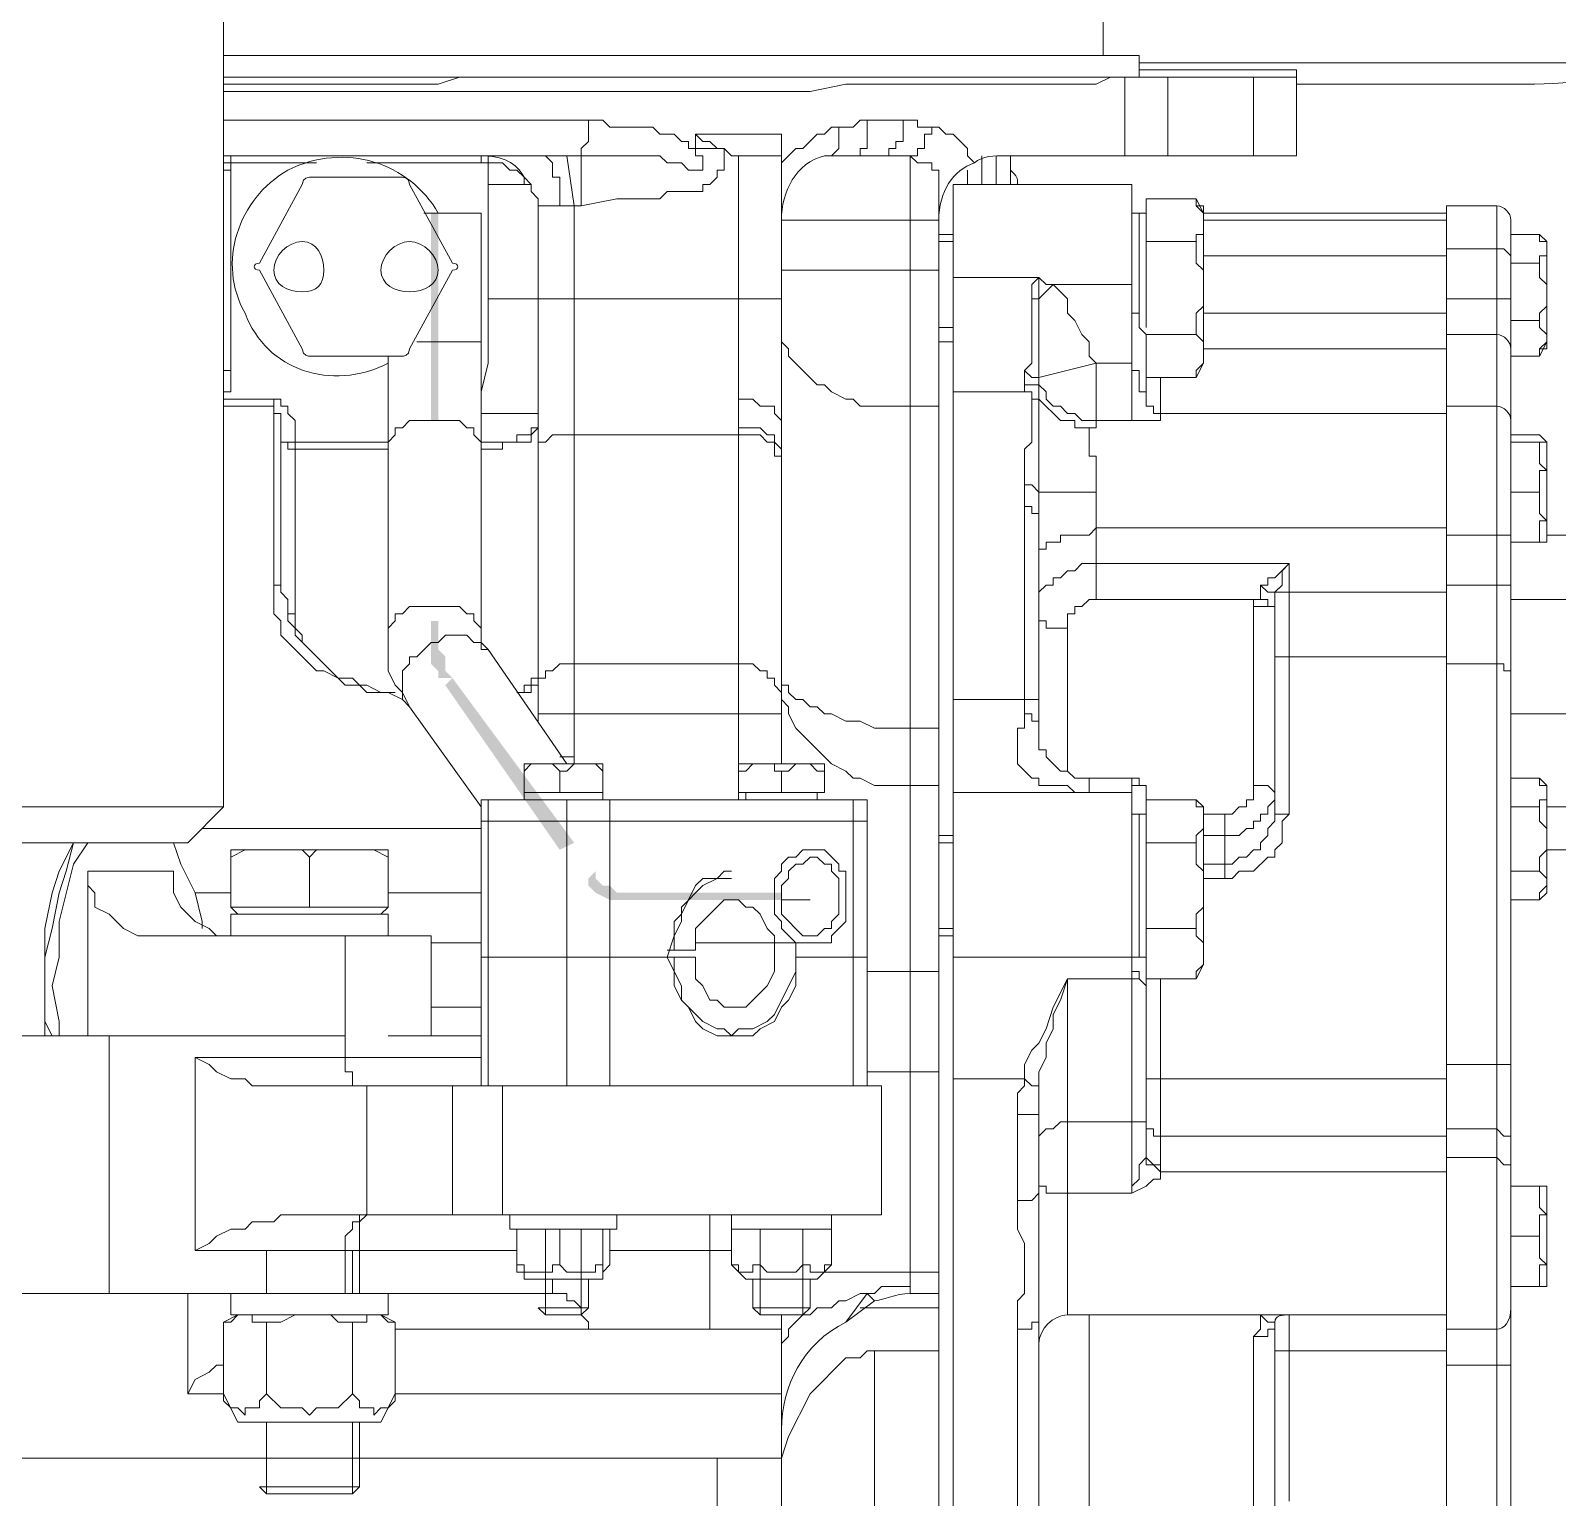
# Model space of a CAD drawing. Header units: millimetres. Extents: x 25083 to 52777, y 24772 to 45779.
# Drawn here: x 46961.1 to 47040.3, y 38604.9 to 38681 of the extents above; entities that cross this region are included whole.
import ezdxf

# ---------------------------------------------------------------- set-up
doc = ezdxf.new("R2010")
doc.units = ezdxf.units.MM

# ---------------------------------------------------------------- blocks, each defined once
blk = doc.blocks.new('zw$F4C5')
h = blk.add_hatch(color=7)
edge = h.paths.add_edge_path(flags=0)
edge.add_spline(control_points=[(871.58, 203.505), (871.58, 203.505), (871.58, 192.735), (871.58, 192.735), (871.58, 192.735), (871.951, 192.735), (871.951, 192.735), (871.951, 192.735), (871.951, 203.505), (871.951, 203.505), (871.951, 203.505), (871.58, 203.505), (871.58, 203.505), (871.58, 203.505), (871.58, 203.505), (871.58, 203.505)], knot_values=[0, 0, 0, 0, 1, 1, 1, 2, 2, 2, 3, 3, 3, 4, 4, 4, 5, 5, 5, 5], degree=3, periodic=0)
edge = h.paths.add_edge_path(flags=0)
edge.add_spline(control_points=[(871.58, 182.337), (871.58, 182.337), (871.58, 181.595), (871.58, 181.595), (871.58, 181.595), (871.951, 181.595), (871.951, 181.595), (871.951, 181.595), (871.951, 182.337), (871.951, 182.337), (871.951, 182.337), (871.58, 182.337), (871.58, 182.337), (871.58, 182.337), (871.58, 182.337), (871.58, 182.337)], knot_values=[0, 0, 0, 0, 1, 1, 1, 2, 2, 2, 3, 3, 3, 4, 4, 4, 5, 5, 5, 5], degree=3, periodic=0)
h = blk.add_hatch(color=7)
h.dxf.hatch_style = 2
h.paths.add_polyline_path([(871.58, 181.595), (871.58, 180.109), (871.951, 179.738), (871.951, 179.366), (872.694, 179.366), (872.322, 179.738), (872.322, 180.48), (871.951, 180.852), (871.951, 181.595)])
h = blk.add_hatch(color=7)
h.dxf.hatch_style = 2
h.paths.add_polyline_path([(872.322, 178.995), (878.264, 170.454), (879.007, 170.825), (872.694, 179.366)])
h = blk.add_hatch(color=7)
h.dxf.hatch_style = 2
h.paths.add_polyline_path([(879.749, 168.968), (879.749, 168.597), (880.121, 168.226), (880.864, 167.854), (882.349, 167.854), (882.349, 168.226), (881.235, 168.226), (880.864, 168.597), (880.492, 168.597), (880.121, 168.968), (880.121, 169.34)])
h = blk.add_hatch(color=7)
h.dxf.hatch_style = 2
h.paths.add_polyline_path([(882.349, 167.854), (889.776, 167.854), (889.776, 168.226), (882.349, 168.226)])
at = {"color": 7, "lineweight": 5}
for points in [[(906.487, 211.675), (906.487, 229.5)], [(860.81, 217.245), (860.81, 172.682)], [(860.81, 211.675), (908.344, 211.675)], [(908.344, 210.561), (908.344, 211.675)], [(936.196, 211.303), (908.344, 211.303)], [(909.83, 210.932), (908.344, 210.932)], [(914.286, 210.932), (909.83, 210.932)], [(914.286, 210.932), (916.514, 210.932)], [(916.514, 206.476), (916.514, 210.932)], [(907.601, 210.561), (906.859, 210.561), (906.116, 210.189), (893.118, 210.189), (891.262, 209.818), (860.81, 209.818)], [(860.81, 210.561), (908.344, 210.561)], [(860.81, 210.189), (861.553, 210.189)], [(861.553, 210.189), (871.951, 210.189), (873.065, 210.561), (881.235, 210.561)], [(907.601, 210.561), (909.83, 210.561)], [(907.601, 210.561), (907.601, 206.476)], [(909.83, 210.561), (914.286, 210.561)], [(909.83, 210.561), (909.83, 206.476)], [(916.514, 210.561), (914.286, 210.561)], [(914.286, 210.561), (914.286, 206.476)], [(928.397, 210.189), (916.514, 210.189)], [(860.81, 208.332), (879.749, 208.332)], [(879.378, 206.476), (879.378, 206.847), (879.749, 207.218), (879.749, 208.332)], [(879.749, 208.332), (880.492, 208.332), (880.864, 207.961), (883.092, 207.961), (883.463, 207.59), (884.206, 207.59), (884.577, 207.218), (884.948, 207.218), (884.948, 206.847), (885.32, 206.847)], [(889.776, 205.733), (889.776, 206.104), (890.519, 206.847), (890.89, 206.847), (891.633, 207.59), (892.004, 207.59), (892.376, 207.961), (892.747, 207.961)], [(892.004, 206.476), (892.376, 206.476), (892.747, 206.847), (892.747, 207.961)], [(892.747, 207.961), (893.49, 207.961), (893.861, 208.332), (894.232, 208.332)], [(893.118, 206.476), (893.861, 206.476), (893.861, 206.847), (894.232, 206.847), (894.232, 208.332)], [(894.232, 208.332), (896.089, 208.332)], [(894.975, 206.476), (895.347, 206.476), (895.347, 206.847), (895.718, 206.847), (895.718, 207.218), (896.089, 207.218), (896.089, 208.332)], [(896.089, 208.332), (896.832, 208.332), (896.832, 207.961), (897.575, 207.961)], [(896.461, 206.476), (896.832, 206.476), (896.832, 206.847), (897.203, 206.847), (897.203, 207.59), (897.575, 207.59), (897.575, 207.961)], [(899.803, 206.104), (899.431, 206.476), (899.431, 206.847), (898.689, 207.59), (898.317, 207.59), (897.946, 207.961), (897.575, 207.961)], [(889.776, 207.59), (885.32, 207.59)], [(886.805, 206.847), (886.434, 206.847), (886.063, 207.218), (885.691, 207.218), (885.32, 207.59)], [(885.32, 207.59), (885.32, 206.847)], [(889.776, 174.91), (889.776, 207.59)], [(861.182, 206.476), (860.81, 206.476)], [(860.81, 206.476), (877.15, 206.476)], [(874.179, 206.476), (861.182, 206.476)], [(861.182, 206.104), (861.182, 206.476)], [(874.55, 206.476), (874.179, 206.476)], [(874.179, 206.476), (874.179, 206.104)], [(877.15, 206.476), (874.55, 206.476)], [(874.55, 206.476), (874.55, 206.104)], [(879.007, 206.476), (877.15, 206.476)], [(878.264, 203.876), (878.264, 205.362), (877.893, 205.362), (877.893, 206.104), (877.521, 206.476), (877.15, 206.476)], [(879.007, 203.876), (878.635, 206.476)], [(879.378, 206.476), (879.007, 206.476)], [(885.32, 205.733), (884.948, 205.733), (884.577, 206.104), (883.834, 206.104), (883.463, 206.476), (879.378, 206.476)], [(879.378, 203.876), (879.378, 206.476)], [(886.805, 206.847), (886.805, 205.733), (886.434, 205.733), (886.434, 205.362), (886.063, 204.99), (885.691, 204.99), (885.691, 204.619), (883.834, 204.619), (883.463, 204.247), (881.235, 204.247)], [(886.805, 206.847), (885.32, 206.847)], [(885.32, 206.847), (885.32, 206.476), (885.691, 206.476), (885.691, 205.733), (885.32, 205.733)], [(886.805, 206.847), (887.177, 206.476), (887.548, 206.476)], [(887.919, 206.476), (887.548, 206.476)], [(887.548, 173.425), (887.548, 206.476)], [(889.405, 206.476), (887.919, 206.476)], [(889.776, 206.847), (889.776, 206.476), (889.405, 206.476)], [(892.004, 206.476), (893.118, 206.476)], [(894.975, 206.476), (893.118, 206.476)], [(894.975, 206.476), (896.461, 206.476)], [(896.461, 206.476), (896.832, 206.104), (897.575, 206.104), (897.575, 205.733), (897.946, 205.733)], [(896.461, 148.544), (896.461, 206.476)], [(900.174, 204.99), (900.174, 206.476)], [(900.917, 204.99), (900.917, 206.476)], [(901.288, 206.476), (907.601, 206.476)], [(907.601, 206.476), (901.288, 206.476)], [(901.66, 204.99), (901.66, 206.476)], [(909.83, 206.476), (907.601, 206.476)], [(907.601, 206.476), (909.83, 206.476)], [(914.286, 206.476), (909.83, 206.476)], [(909.83, 206.476), (914.286, 206.476)], [(914.286, 206.476), (916.514, 206.476)], [(916.514, 206.476), (914.286, 206.476)], [(861.182, 206.104), (860.81, 206.104)], [(860.81, 205.733), (861.182, 205.733)], [(865.638, 206.104), (861.182, 206.104)], [(861.182, 205.733), (861.182, 195.335)], [(870.094, 205.362), (865.266, 205.362)], [(874.179, 206.104), (868.237, 206.104)], [(876.407, 205.362), (876.036, 205.733), (875.665, 205.733), (875.293, 206.104), (874.55, 206.104)], [(874.55, 206.104), (874.55, 204.99)], [(876.407, 205.362), (876.779, 204.99)], [(876.779, 204.99), (876.407, 204.99), (876.407, 205.362)], [(897.946, 115.864), (897.946, 205.733)], [(899.431, 205.733), (899.431, 204.99)], [(864.895, 204.99), (862.667, 200.905)], [(872.694, 200.905), (870.465, 204.99)], [(876.779, 204.99), (874.55, 204.99)], [(874.55, 204.99), (874.55, 199.048)], [(876.779, 204.99), (876.779, 204.619), (877.15, 204.247), (877.15, 203.876)], [(877.15, 203.876), (877.15, 204.247), (876.779, 204.619), (876.779, 204.99)], [(898.689, 204.99), (907.973, 204.99)], [(898.689, 204.99), (898.689, 115.121)], [(907.973, 204.99), (907.973, 192.735)], [(878.264, 203.876), (877.15, 203.876)], [(877.15, 203.876), (877.15, 199.048)], [(879.007, 203.876), (878.264, 203.876)], [(879.378, 203.876), (879.007, 203.876)], [(879.007, 203.876), (879.007, 175.281)], [(881.235, 204.247), (879.378, 203.876)], [(908.715, 204.247), (911.315, 204.247)], [(908.715, 204.247), (908.715, 197.563)], [(911.686, 203.505), (911.315, 204.247)], [(911.686, 203.505), (911.315, 204.247)], [(911.686, 203.505), (911.315, 204.247)], [(911.686, 203.505), (911.315, 203.876), (911.315, 204.247)], [(911.686, 203.133), (911.686, 203.876), (911.315, 203.876), (911.315, 204.247)], [(924.313, 203.876), (926.912, 203.876)], [(924.313, 203.876), (926.912, 203.876)], [(924.313, 145.573), (924.313, 203.876)], [(926.912, 203.876), (926.912, 145.573)], [(874.179, 203.505), (871.208, 203.505)], [(874.179, 203.505), (874.179, 181.595)], [(890.89, 203.133), (889.776, 203.133)], [(891.633, 203.133), (890.89, 203.133)], [(893.118, 203.133), (891.633, 203.133)], [(895.718, 203.133), (893.118, 203.133)], [(896.461, 203.133), (895.718, 203.133)], [(897.946, 203.133), (896.461, 203.133)], [(908.344, 203.505), (907.973, 203.505)], [(908.344, 203.505), (907.973, 203.505)], [(908.715, 203.505), (908.344, 203.505)], [(908.344, 197.934), (908.344, 203.505)], [(911.315, 202.019), (911.315, 202.391), (911.686, 202.391), (911.686, 203.133)], [(911.686, 203.505), (924.313, 203.505)], [(911.686, 203.133), (911.686, 203.505)], [(911.686, 195.706), (911.686, 203.505)], [(911.686, 203.505), (911.686, 203.133)], [(911.686, 203.133), (924.313, 203.133)], [(927.655, 203.133), (927.655, 146.687)], [(897.946, 202.391), (898.689, 202.391)], [(927.655, 202.391), (929.14, 202.391)], [(927.655, 202.391), (929.14, 202.391)], [(929.14, 202.391), (929.14, 202.019), (929.512, 202.019), (929.512, 201.648)], [(929.14, 202.391), (929.512, 202.019)], [(929.14, 202.391), (929.512, 202.019)], [(929.14, 202.391), (929.512, 202.019)], [(908.715, 202.019), (911.315, 202.019)], [(911.686, 199.791), (911.686, 200.534), (911.315, 200.905), (911.315, 202.019)], [(924.313, 201.648), (926.912, 201.648)], [(927.655, 201.277), (927.283, 201.648), (926.912, 201.648)], [(929.512, 201.648), (929.512, 201.277), (929.14, 201.277), (929.14, 200.905)], [(929.512, 202.019), (929.512, 196.82)], [(929.512, 202.019), (929.512, 196.82)], [(929.512, 202.019), (929.512, 201.648)], [(929.512, 201.648), (929.512, 201.277)], [(924.313, 201.277), (911.686, 201.277)], [(927.655, 200.905), (929.14, 200.905)], [(929.14, 200.905), (929.14, 200.163), (929.512, 199.791), (929.512, 199.42)], [(862.667, 200.534), (864.895, 196.449)], [(870.465, 196.449), (872.694, 200.534)], [(889.776, 200.534), (890.89, 200.534)], [(890.89, 200.534), (891.633, 200.534)], [(891.633, 200.534), (893.118, 200.534)], [(893.118, 200.534), (895.718, 200.534)], [(895.718, 200.534), (896.461, 200.534)], [(897.946, 200.534), (896.461, 200.534)], [(898.689, 200.163), (903.145, 200.163)], [(902.774, 198.677), (902.774, 199.791), (903.145, 200.163)], [(903.888, 199.791), (903.516, 199.791), (903.145, 200.163)], [(903.145, 199.048), (903.145, 200.163)], [(929.512, 200.163), (929.512, 199.42)], [(874.55, 199.048), (874.55, 195.706), (874.179, 194.221), (874.179, 193.107)], [(874.55, 199.048), (879.007, 199.048)], [(877.15, 199.048), (877.15, 193.107)], [(879.007, 199.048), (887.548, 199.048)], [(887.548, 199.048), (889.776, 199.048)], [(902.774, 199.048), (903.145, 199.048)], [(903.888, 199.791), (903.145, 199.048)], [(903.145, 194.963), (903.145, 199.048)], [(903.888, 199.791), (907.973, 199.791)], [(906.116, 195.706), (905.745, 196.078), (905.745, 196.82), (905.373, 197.192), (905.002, 197.934), (904.631, 198.306), (904.631, 199.048), (903.888, 199.791)], [(911.315, 197.192), (911.315, 198.306), (911.686, 198.677), (911.686, 199.791)], [(924.313, 199.048), (926.912, 199.048)], [(927.655, 198.677), (927.655, 199.048), (926.912, 199.048)], [(929.512, 199.42), (929.512, 198.677), (929.14, 198.306), (929.14, 197.934)], [(929.512, 199.42), (929.512, 198.677)], [(889.776, 198.306), (889.776, 196.82), (890.148, 196.449), (890.148, 196.078), (891.633, 194.592), (892.004, 194.592), (892.376, 194.221), (893.118, 193.849), (893.49, 193.849), (893.861, 193.478), (896.461, 193.478)], [(902.402, 195.335), (902.774, 195.706), (902.774, 198.677)], [(907.973, 198.306), (908.344, 198.306), (908.344, 197.563), (908.715, 197.192), (908.715, 196.82)], [(924.313, 198.306), (911.686, 198.306)], [(927.655, 197.934), (929.14, 197.934)], [(929.14, 197.934), (929.14, 197.563), (929.512, 197.192)], [(929.512, 197.563), (929.512, 197.192)], [(874.179, 196.82), (870.837, 196.82)], [(897.946, 196.82), (898.689, 196.82)], [(908.715, 197.192), (911.315, 197.192)], [(908.715, 196.82), (908.715, 193.849)], [(911.686, 196.078), (911.686, 196.82), (911.315, 197.192)], [(924.313, 197.192), (926.912, 197.192)], [(929.512, 197.192), (929.512, 196.82), (929.14, 196.449), (929.14, 196.078)], [(929.512, 196.82), (929.512, 196.449), (929.14, 196.449), (929.14, 196.078)], [(929.14, 196.078), (929.512, 196.82)], [(929.14, 196.078), (929.512, 196.82)], [(929.512, 197.192), (929.512, 196.82)], [(865.266, 196.078), (870.094, 196.078)], [(869.351, 196.078), (869.351, 181.595)], [(911.315, 194.963), (911.315, 195.335), (911.686, 195.706), (911.686, 196.078)], [(911.686, 196.449), (924.313, 196.449)], [(927.655, 196.078), (929.14, 196.078)], [(860.81, 195.335), (861.182, 195.335)], [(861.182, 195.335), (861.182, 194.221), (860.81, 194.221), (860.81, 193.849)], [(902.402, 195.335), (902.774, 194.963), (903.145, 194.963)], [(902.402, 194.592), (902.402, 195.335)], [(906.116, 195.706), (903.145, 194.963)], [(906.116, 195.706), (907.973, 195.706)], [(906.116, 192.735), (906.116, 195.706)], [(907.973, 195.335), (907.973, 195.706)], [(908.344, 194.592), (908.344, 195.335), (907.973, 195.335)], [(911.686, 195.706), (911.315, 194.963)], [(902.402, 194.592), (903.145, 194.592)], [(902.774, 194.221), (902.402, 194.221), (902.402, 194.592)], [(903.145, 194.592), (903.145, 194.963)], [(906.116, 192.735), (905.373, 192.735), (905.002, 193.107), (904.631, 193.107), (904.259, 193.478), (903.888, 193.478), (903.516, 193.849), (903.516, 194.221), (903.145, 194.592)], [(903.145, 194.221), (903.145, 194.592)], [(908.344, 194.221), (908.344, 194.592)], [(908.344, 194.221), (908.344, 194.592)], [(908.715, 194.963), (911.315, 194.963)], [(909.458, 194.963), (909.458, 193.107)], [(863.41, 193.849), (860.81, 193.849)], [(863.41, 193.478), (860.81, 193.478)], [(864.524, 191.621), (864.524, 192.735), (864.152, 193.107), (864.152, 193.478), (863.781, 193.478), (863.781, 193.849), (863.41, 193.849)], [(863.41, 184.194), (863.41, 193.849)], [(863.781, 191.621), (863.781, 193.107), (863.41, 193.107), (863.41, 193.478)], [(887.548, 193.849), (888.291, 193.849), (888.662, 193.478), (889.405, 193.478), (889.405, 193.107), (889.776, 192.735)], [(897.946, 193.478), (896.461, 193.478)], [(898.689, 194.221), (902.774, 194.221)], [(902.402, 189.393), (902.402, 191.25), (902.774, 191.621), (902.774, 193.849)], [(902.774, 194.221), (902.774, 193.849), (903.145, 193.849)], [(902.774, 193.849), (902.774, 194.221)], [(902.774, 193.849), (903.145, 193.849)], [(903.145, 193.849), (903.145, 194.221)], [(905.745, 192.364), (905.002, 192.364), (905.002, 192.735), (904.259, 192.735), (903.145, 193.849)], [(903.145, 193.478), (903.145, 193.849)], [(903.145, 189.022), (903.145, 193.478)], [(908.715, 194.221), (908.344, 194.221)], [(908.715, 193.849), (908.715, 194.221)], [(909.458, 193.107), (909.087, 193.107), (909.087, 193.478), (908.715, 193.478), (908.715, 193.849)], [(924.313, 193.478), (926.912, 193.478)], [(871.951, 192.735), (870.465, 192.735), (870.094, 192.364), (869.723, 192.364), (869.723, 191.993), (869.351, 191.621), (869.351, 190.879)], [(874.179, 190.879), (874.179, 191.621), (873.808, 191.993), (873.808, 192.364), (873.436, 192.364), (873.065, 192.735), (871.951, 192.735)], [(875.293, 193.107), (874.179, 193.107)], [(874.179, 181.223), (874.179, 193.107)], [(876.036, 193.107), (875.293, 193.107)], [(876.407, 193.107), (876.036, 193.107)], [(876.779, 193.107), (876.407, 193.107)], [(877.15, 193.107), (876.779, 193.107)], [(877.15, 193.107), (877.15, 177.138)], [(905.745, 192.364), (906.116, 192.364), (906.116, 192.735)], [(907.973, 192.735), (906.116, 192.735)], [(907.973, 192.735), (909.458, 192.735), (909.458, 193.107)], [(909.458, 193.107), (924.313, 193.107)], [(874.179, 191.621), (876.036, 191.621), (876.036, 191.993), (876.779, 191.993), (876.779, 192.364), (877.15, 192.364)], [(877.15, 192.364), (876.779, 191.993), (876.779, 191.621), (875.293, 191.621), (875.293, 191.25), (874.179, 191.25)], [(877.15, 190.507), (877.15, 191.621), (877.521, 191.621), (877.893, 191.993), (879.007, 191.993)], [(879.007, 191.993), (887.548, 191.993)], [(887.548, 192.364), (888.662, 192.364), (889.033, 191.993), (889.405, 191.993), (889.405, 191.621), (889.776, 191.25)], [(887.548, 191.993), (888.662, 191.993), (889.033, 191.621), (889.405, 191.621), (889.405, 190.879), (889.776, 190.879), (889.776, 190.507)], [(906.116, 189.022), (906.116, 190.879), (905.745, 190.879), (905.745, 192.364)], [(927.655, 191.993), (929.14, 191.993)], [(929.14, 191.993), (929.512, 191.621), (929.512, 191.25)], [(929.14, 191.993), (929.512, 191.621)], [(863.781, 191.621), (864.524, 191.621)], [(863.781, 183.823), (863.781, 191.621)], [(863.781, 191.621), (864.152, 191.621), (864.152, 191.25), (864.524, 191.25)], [(863.781, 191.621), (864.152, 191.621), (864.152, 191.25), (864.524, 191.25)], [(864.524, 191.621), (869.351, 191.621)], [(864.524, 191.25), (864.524, 191.621)], [(864.524, 191.25), (869.351, 191.25)], [(864.524, 182.709), (864.524, 191.25)], [(927.655, 191.621), (929.512, 191.621)], [(929.14, 191.621), (929.14, 190.507), (929.512, 190.136)], [(929.512, 186.422), (929.512, 191.621)], [(929.512, 191.621), (929.512, 186.794)], [(929.512, 191.25), (929.512, 190.879)], [(929.512, 190.136), (929.14, 190.136), (929.14, 189.022)], [(929.512, 190.136), (929.512, 189.022)], [(902.402, 189.393), (902.774, 189.393), (903.145, 189.022)], [(902.402, 188.279), (902.402, 189.393)], [(904.259, 189.022), (903.145, 189.022)], [(903.145, 187.908), (903.145, 189.022)], [(905.002, 189.022), (904.259, 189.022)], [(905.373, 189.022), (905.002, 189.022)], [(906.116, 189.022), (905.373, 189.022)], [(906.116, 183.451), (906.116, 189.022)], [(927.655, 189.022), (929.14, 189.022)], [(929.14, 189.022), (929.14, 187.908), (929.512, 187.536)], [(929.512, 189.022), (929.512, 187.908)], [(902.402, 188.279), (902.774, 188.279), (902.774, 187.908), (903.145, 187.908)], [(902.402, 177.51), (902.402, 188.279)], [(903.145, 177.138), (903.145, 187.908)], [(906.116, 187.165), (905.745, 186.794), (904.259, 186.794), (904.259, 186.422), (903.516, 186.422), (903.516, 186.051), (903.145, 186.051), (903.145, 185.308)], [(924.313, 187.165), (906.116, 187.165)], [(927.655, 187.165), (927.655, 186.794), (926.912, 186.794)], [(929.512, 187.536), (929.14, 187.536), (929.14, 186.422)], [(929.512, 187.165), (929.512, 186.794)], [(924.313, 186.794), (926.912, 186.794)], [(927.655, 186.422), (929.512, 186.422)], [(935.082, 186.794), (929.512, 186.794)], [(929.512, 186.794), (929.883, 186.794)], [(903.145, 182.709), (903.145, 183.823), (903.516, 184.194), (903.888, 184.194), (903.888, 184.565), (904.259, 184.565), (904.631, 184.937), (905.002, 184.937), (905.373, 185.308), (906.116, 185.308)], [(906.116, 185.308), (916.143, 185.308)], [(914.657, 184.194), (915.029, 184.194), (915.029, 184.565), (915.4, 184.565), (916.143, 185.308)], [(915.4, 183.823), (915.771, 184.194), (915.771, 184.937), (916.143, 185.308)], [(916.143, 172.311), (916.143, 185.308)], [(870.094, 178.252), (869.351, 178.624), (868.237, 178.624), (867.866, 178.995), (867.123, 178.995), (866.752, 179.366), (866.009, 179.738), (865.638, 179.738), (863.781, 181.595), (863.781, 182.337), (863.41, 182.709), (863.41, 184.194)], [(863.781, 183.823), (863.781, 184.194), (863.41, 184.194)], [(914.657, 184.194), (915.029, 183.823), (915.4, 183.823)], [(914.657, 183.451), (914.657, 184.194)], [(924.313, 184.194), (926.912, 184.194)], [(927.655, 184.565), (927.655, 184.194), (926.912, 184.194)], [(869.723, 178.624), (868.98, 178.624), (868.237, 178.995), (867.866, 178.995), (867.495, 179.366), (866.752, 179.366), (864.524, 181.595), (864.524, 181.966), (864.152, 182.337), (864.152, 183.451), (863.781, 183.823)], [(904.631, 181.966), (904.631, 182.709), (905.002, 182.709), (905.002, 183.08), (905.373, 183.08), (905.745, 183.451), (906.116, 183.451)], [(906.116, 183.451), (914.657, 183.451)], [(914.286, 183.08), (914.286, 183.451), (914.657, 183.451)], [(914.657, 183.451), (915.029, 183.451), (915.029, 183.08), (915.4, 183.08)], [(916.143, 183.823), (915.4, 183.823)], [(915.4, 183.08), (915.4, 183.823)], [(924.313, 183.823), (916.143, 183.823)], [(927.655, 183.451), (935.082, 183.451)], [(864.152, 182.709), (864.524, 182.709)], [(864.895, 181.223), (864.895, 181.595), (864.524, 181.966), (864.524, 182.709)], [(871.951, 183.08), (870.465, 183.08), (870.094, 182.709), (869.723, 182.709), (869.723, 182.337), (869.351, 181.966), (869.351, 181.595)], [(874.179, 181.595), (874.179, 181.966), (873.808, 182.337), (873.808, 182.709), (873.436, 182.709), (873.065, 183.08), (871.951, 183.08)], [(904.631, 181.966), (903.516, 181.966), (903.516, 182.337), (903.145, 182.337), (903.145, 182.709)], [(914.286, 183.08), (915.4, 183.08), (915.4, 182.709)], [(914.286, 173.796), (914.286, 183.08)], [(915.4, 182.709), (915.4, 183.08)], [(915.4, 172.682), (915.4, 182.709)], [(869.351, 181.595), (869.351, 179.738), (869.723, 178.995), (870.094, 178.624), (870.465, 177.881)], [(872.322, 181.595), (871.951, 181.223), (871.58, 181.223), (870.837, 180.48), (870.465, 180.48), (870.465, 180.109), (870.094, 179.738), (870.094, 178.252), (870.465, 177.881)], [(874.55, 180.852), (874.179, 181.223), (873.808, 181.223), (873.436, 181.595), (872.322, 181.595)], [(874.179, 181.595), (874.179, 180.852), (874.55, 180.852)], [(904.631, 174.539), (904.631, 181.966)], [(874.55, 180.852), (878.635, 174.91)], [(877.15, 178.624), (877.15, 179.366), (877.521, 179.366), (877.521, 179.738), (877.893, 179.738), (878.264, 180.109), (879.007, 180.109)], [(879.007, 180.109), (887.548, 180.109)], [(887.548, 180.109), (888.291, 180.109), (888.662, 179.738), (889.033, 179.738), (889.033, 179.366), (889.405, 179.366), (889.405, 178.995), (889.776, 178.624)], [(896.461, 173.796), (894.604, 173.796), (893.861, 174.167), (893.49, 174.167), (893.118, 174.539), (892.376, 174.91), (890.519, 176.767), (890.148, 177.51), (890.148, 177.881), (889.776, 178.252), (889.776, 180.109)], [(889.776, 180.109), (889.776, 178.995), (890.148, 178.995), (890.148, 178.624), (890.519, 178.252), (890.89, 178.252), (891.262, 177.881), (891.633, 177.881), (892.004, 177.51), (892.376, 177.51), (893.118, 177.138), (893.861, 177.138), (894.604, 176.767), (896.461, 176.767)], [(916.143, 180.48), (915.4, 180.48)], [(924.313, 180.48), (916.143, 180.48)], [(924.313, 180.109), (926.912, 180.109)], [(927.655, 179.738), (927.283, 179.738), (927.283, 180.109), (926.912, 180.109)], [(877.15, 179.366), (876.779, 179.366), (876.779, 178.995)], [(876.407, 178.995), (876.407, 178.624), (876.036, 178.624)], [(877.15, 178.995), (876.779, 178.995), (876.779, 178.624), (876.036, 178.624)], [(876.779, 178.995), (876.407, 178.995)], [(877.15, 178.995), (876.407, 178.995)], [(870.465, 177.881), (874.179, 172.682)], [(898.689, 178.252), (902.402, 178.252)], [(902.402, 178.252), (903.145, 178.252)], [(877.15, 177.51), (879.007, 177.51)], [(879.007, 177.51), (887.548, 177.51)], [(887.548, 177.51), (889.776, 177.51)], [(902.402, 177.51), (902.402, 176.767), (902.031, 176.767), (902.031, 174.91), (902.774, 174.167), (903.145, 174.167), (903.145, 173.796), (904.259, 173.796), (904.631, 173.796), (905.002, 173.425), (905.745, 173.425)], [(903.145, 177.138), (902.774, 177.138), (902.774, 177.51), (902.402, 177.51)], [(907.973, 174.167), (905.002, 174.167), (904.631, 174.539), (904.259, 174.539), (903.516, 175.281), (903.516, 175.653), (903.145, 175.653), (903.145, 177.138)], [(927.655, 177.51), (941.766, 177.51)], [(897.946, 176.767), (896.461, 176.767)], [(878.264, 175.281), (879.007, 175.281)], [(879.007, 175.281), (879.007, 174.91)], [(877.521, 174.91), (876.407, 174.91)], [(876.407, 174.539), (876.779, 174.91), (877.521, 174.91)], [(876.407, 173.425), (876.407, 174.91)], [(877.521, 174.91), (879.378, 174.91)], [(877.521, 174.91), (877.893, 174.91), (878.264, 174.539)], [(878.264, 174.539), (878.635, 174.539), (879.007, 174.91), (879.378, 174.91)], [(878.264, 173.425), (878.264, 174.539)], [(879.378, 174.91), (880.492, 174.91)], [(879.378, 174.91), (880.121, 174.91), (880.492, 174.539)], [(880.492, 173.425), (880.492, 174.91)], [(888.662, 174.91), (887.548, 174.91)], [(887.548, 174.539), (887.919, 174.539), (888.291, 174.91), (888.662, 174.91)], [(888.662, 174.91), (890.89, 174.91)], [(888.662, 174.91), (889.405, 174.91), (889.405, 174.539), (889.776, 174.539)], [(889.776, 174.539), (890.148, 174.539), (890.519, 174.91), (890.89, 174.91)], [(889.776, 173.425), (889.776, 174.539)], [(890.89, 174.91), (892.004, 174.91)], [(890.89, 174.91), (891.262, 174.91), (891.633, 174.539), (892.004, 174.539)], [(892.004, 173.425), (892.004, 174.91)], [(897.946, 173.796), (896.461, 173.796)], [(905.745, 174.167), (905.745, 173.425)], [(907.973, 152.629), (907.973, 174.167)], [(908.344, 173.796), (907.973, 173.796)], [(908.344, 174.167), (908.344, 173.796)], [(908.715, 173.053), (908.715, 173.796), (908.344, 173.796), (908.344, 174.167)], [(912.8, 172.311), (913.172, 172.311), (913.543, 172.682), (913.914, 172.682), (913.914, 173.053), (914.286, 173.053), (914.286, 173.796)], [(914.286, 173.796), (915.029, 173.796), (915.4, 173.425)], [(927.655, 174.167), (929.14, 174.167)], [(929.14, 174.167), (929.14, 173.796), (929.512, 173.796), (929.512, 173.425)], [(929.14, 174.167), (929.512, 173.796)], [(929.512, 173.796), (929.512, 168.226)], [(878.635, 173.053), (874.179, 173.053)], [(874.179, 158.199), (874.179, 173.053)], [(874.55, 158.199), (874.55, 173.053)], [(876.407, 173.425), (878.264, 173.425)], [(876.407, 173.053), (876.407, 173.425)], [(878.264, 173.425), (880.492, 173.425)], [(878.635, 173.053), (880.864, 173.053)], [(878.635, 158.199), (878.635, 173.053)], [(880.492, 173.053), (880.492, 173.425)], [(880.864, 173.053), (894.232, 173.053)], [(880.864, 158.199), (880.864, 173.053)], [(887.548, 173.425), (889.776, 173.425)], [(887.548, 173.425), (887.548, 173.053)], [(887.919, 173.053), (887.919, 173.425)], [(889.776, 173.425), (892.004, 173.425)], [(891.633, 173.053), (891.633, 173.425)], [(893.49, 158.199), (893.49, 173.053)], [(894.232, 158.199), (894.232, 173.053)], [(907.973, 173.425), (898.689, 173.425)], [(907.973, 173.425), (905.745, 173.425)], [(908.715, 173.053), (911.315, 173.053)], [(908.715, 173.053), (908.715, 163.769)], [(911.686, 172.682), (911.315, 173.053)], [(911.686, 171.939), (911.686, 172.682), (911.315, 172.682), (911.315, 173.053)], [(912.8, 171.197), (913.543, 171.197), (913.914, 171.568), (914.286, 171.568), (914.286, 171.939), (914.657, 171.939), (914.657, 172.311), (915.029, 172.311), (915.029, 172.682), (915.4, 173.053), (915.4, 173.425)], [(929.512, 173.425), (929.512, 173.053), (929.14, 173.053), (929.14, 172.682)], [(837.043, 172.682), (860.81, 172.682)], [(860.81, 172.682), (858.953, 170.825)], [(908.344, 172.311), (907.973, 172.311)], [(908.715, 172.311), (908.344, 172.311)], [(908.344, 164.883), (908.344, 172.311)], [(911.686, 164.512), (911.686, 172.682)], [(911.686, 172.311), (912.8, 172.311)], [(912.8, 169.711), (913.172, 169.711), (913.543, 170.082), (913.914, 170.082), (914.286, 170.454), (914.657, 170.454), (914.657, 170.825), (915.029, 171.197), (915.029, 171.568), (915.4, 171.939), (915.4, 172.682)], [(912.8, 168.968), (913.172, 168.968), (913.543, 169.34), (914.286, 169.34), (915.029, 170.082), (915.4, 170.082), (915.4, 170.454), (915.771, 170.825), (915.771, 171.939), (916.143, 172.311)], [(912.8, 168.968), (912.8, 172.311)], [(916.143, 172.311), (915.4, 172.311), (915.4, 172.682)], [(927.655, 172.682), (929.14, 172.682)], [(929.14, 172.682), (929.14, 171.939), (929.512, 171.568), (929.512, 171.197)], [(874.179, 171.568), (859.696, 171.568)], [(878.635, 171.939), (874.179, 171.939)], [(880.864, 171.939), (878.635, 171.939)], [(894.232, 171.939), (880.864, 171.939)], [(911.315, 170.825), (911.315, 171.197), (911.686, 171.568), (911.686, 171.939)], [(838.9, 170.825), (858.953, 170.825)], [(853.012, 170.825), (852.64, 169.34), (852.269, 168.226), (851.898, 166.369), (851.526, 164.883), (851.526, 161.541), (851.898, 160.798)], [(851.526, 160.798), (851.526, 166.369), (851.898, 168.226), (852.269, 169.34), (853.012, 170.825)], [(852.269, 160.798), (852.269, 161.541), (851.898, 163.398), (852.269, 164.883), (852.269, 166.74), (853.012, 169.711), (853.754, 170.825)], [(858.211, 170.825), (858.582, 169.711), (859.325, 168.226), (859.696, 166.74), (859.696, 166.369)], [(897.946, 171.197), (898.689, 171.197)], [(908.715, 170.825), (911.315, 170.825)], [(911.686, 168.597), (911.686, 169.34), (911.315, 169.711), (911.315, 170.825)], [(911.686, 171.197), (912.8, 171.197)], [(929.512, 171.197), (929.512, 170.454), (929.14, 170.082), (929.14, 169.34)], [(863.41, 170.454), (861.924, 170.454), (861.182, 170.082)], [(861.182, 170.454), (869.351, 170.454)], [(861.182, 167.483), (861.182, 170.454)], [(865.266, 170.082), (864.895, 170.454), (863.41, 170.454)], [(867.123, 170.454), (865.638, 170.454), (865.266, 170.082)], [(865.266, 167.483), (865.266, 170.082)], [(869.351, 170.082), (868.609, 170.454), (867.123, 170.454)], [(869.351, 167.483), (869.351, 170.454)], [(890.89, 170.454), (890.519, 170.082), (890.148, 170.082), (889.776, 169.711), (889.776, 169.34), (889.405, 168.968), (889.405, 167.112), (889.776, 166.74), (889.776, 166.369), (890.519, 165.626), (891.262, 165.626)], [(891.262, 165.997), (890.89, 165.997), (889.776, 167.112), (889.776, 168.597), (890.148, 168.968), (890.148, 169.34), (890.519, 169.711), (890.89, 169.711)], [(891.262, 170.454), (890.89, 170.454)], [(890.89, 169.711), (891.262, 170.082)], [(892.004, 165.626), (892.376, 165.626), (892.376, 165.997), (893.118, 166.74), (893.118, 169.34), (892.747, 169.34), (892.747, 169.711), (892.004, 170.454), (891.262, 170.454)], [(891.262, 170.082), (891.633, 170.082), (892.004, 169.711), (892.376, 169.711), (892.376, 169.34), (892.747, 168.968), (892.747, 167.112), (892.376, 166.74), (892.376, 166.369), (892.004, 166.369), (891.633, 165.997)], [(911.686, 169.711), (912.8, 169.711)], [(929.512, 170.454), (939.91, 170.454)], [(858.211, 169.34), (853.754, 169.34)], [(853.754, 169.34), (853.754, 168.597), (854.126, 168.226), (854.126, 167.483), (854.868, 167.112), (855.611, 166.369), (856.354, 165.997), (856.725, 165.997)], [(853.754, 169.34), (853.754, 160.798)], [(861.182, 165.997), (860.439, 165.997), (860.067, 166.369), (859.325, 166.74), (858.582, 167.483), (858.211, 168.226), (858.211, 169.34)], [(887.177, 169.34), (886.805, 169.34), (886.434, 168.968), (885.691, 168.968), (885.32, 168.597), (884.577, 167.112), (884.206, 166.74), (884.206, 165.997)], [(887.177, 168.968), (886.434, 168.968), (885.691, 168.597), (884.577, 167.483), (884.577, 166.74), (884.206, 165.997), (884.206, 165.255)], [(911.686, 168.968), (912.8, 168.968)], [(927.655, 169.34), (929.14, 169.34)], [(929.14, 169.34), (929.512, 168.968), (929.512, 168.597)], [(859.325, 168.226), (861.182, 168.226)], [(869.351, 168.226), (874.179, 168.226)], [(911.315, 166.369), (911.315, 167.112), (911.686, 167.483), (911.686, 168.597)], [(929.512, 168.597), (929.14, 168.226), (929.14, 167.854)], [(929.14, 167.854), (929.512, 168.226)], [(861.182, 167.483), (869.351, 167.483)], [(861.182, 167.483), (861.553, 167.112)], [(869.351, 167.483), (868.98, 167.112)], [(885.32, 165.255), (885.32, 166.369), (886.805, 167.854), (887.177, 167.854)], [(887.177, 167.854), (887.548, 167.854), (887.919, 167.483), (888.291, 167.483), (888.662, 167.112), (889.033, 166.369), (889.405, 165.997)], [(889.776, 167.854), (891.262, 167.854)], [(927.655, 167.854), (929.14, 167.854)], [(861.182, 167.112), (869.351, 167.112)], [(861.182, 167.112), (861.182, 165.997)], [(869.351, 167.112), (869.351, 165.997)], [(871.58, 165.997), (856.725, 165.997)], [(867.123, 160.798), (867.123, 165.997)], [(871.58, 160.798), (871.58, 165.997)], [(884.206, 165.997), (883.834, 164.883)], [(889.405, 165.997), (889.405, 164.141), (889.033, 163.398), (887.919, 162.284), (887.177, 162.284)], [(891.633, 165.997), (891.262, 165.997)], [(897.946, 165.997), (898.689, 165.997)], [(908.715, 166.369), (911.315, 166.369)], [(911.686, 164.883), (911.686, 165.626), (911.315, 165.997), (911.315, 166.369)], [(871.58, 165.626), (874.179, 165.626)], [(885.32, 165.255), (883.834, 165.255)], [(885.32, 165.626), (891.262, 165.626)], [(887.177, 160.798), (887.548, 161.17), (888.291, 161.17), (889.033, 161.541), (889.405, 161.913), (890.519, 164.141), (890.519, 165.626)], [(890.519, 164.883), (890.519, 165.626)], [(891.262, 165.626), (892.004, 165.626)], [(878.635, 164.883), (874.179, 164.883)], [(878.635, 164.883), (881.978, 164.883)], [(880.864, 164.883), (883.834, 164.883)], [(885.32, 164.883), (883.834, 164.883)], [(883.834, 164.883), (884.206, 164.141), (884.206, 163.398), (884.577, 162.655), (884.948, 162.284), (885.32, 161.541), (885.691, 161.17), (886.434, 160.798), (887.177, 160.798)], [(884.206, 164.883), (884.206, 164.141), (884.577, 163.398), (884.577, 162.655), (885.691, 161.541), (886.434, 161.17), (886.805, 161.17), (887.177, 160.798)], [(887.177, 162.284), (886.805, 162.284), (886.434, 162.655), (886.063, 162.655), (885.691, 163.398), (885.32, 163.769), (885.32, 164.883)], [(887.177, 160.798), (888.291, 160.798), (888.662, 161.17), (889.405, 161.541), (889.776, 162.284), (890.148, 162.655), (890.519, 163.398), (890.519, 164.883)], [(894.232, 164.883), (890.519, 164.883)], [(896.461, 164.141), (894.232, 164.141)], [(897.946, 164.141), (896.461, 164.141)], [(898.689, 164.883), (907.973, 164.883)], [(908.344, 164.883), (907.973, 164.883)], [(907.973, 164.141), (908.344, 164.141), (908.344, 163.769)], [(908.715, 164.883), (908.344, 164.883)], [(911.315, 163.769), (911.315, 164.141), (911.686, 164.512), (911.686, 164.883)], [(911.686, 164.512), (911.315, 163.769)], [(904.631, 163.769), (903.888, 162.284), (903.516, 161.17), (903.145, 160.427), (902.774, 160.056), (902.402, 159.313), (902.402, 158.57)], [(904.631, 163.769), (904.259, 162.655), (903.888, 161.913), (903.888, 161.17), (903.516, 160.427), (903.516, 159.684), (903.145, 158.942), (903.145, 158.199)], [(904.631, 163.769), (907.973, 163.769)], [(904.631, 163.769), (904.631, 146.315)], [(907.973, 163.769), (908.344, 163.769)], [(908.344, 163.769), (908.715, 163.398)], [(908.715, 163.769), (908.715, 163.398)], [(908.715, 163.769), (911.315, 163.769)], [(908.715, 163.398), (908.715, 154.857)], [(909.458, 154.114), (909.458, 163.769)], [(874.179, 162.284), (871.58, 162.284)], [(835.929, 160.798), (854.868, 160.798)], [(856.725, 160.798), (854.868, 160.798)], [(854.868, 147.43), (854.868, 160.798)], [(860.439, 160.798), (856.725, 160.798)], [(865.266, 160.798), (860.439, 160.798)], [(867.123, 160.798), (865.266, 160.798)], [(867.123, 159.684), (867.123, 160.798)], [(874.179, 160.798), (869.351, 160.798)], [(887.177, 160.798), (886.434, 160.798)], [(867.123, 159.684), (859.325, 159.684)], [(859.325, 159.684), (860.067, 159.313), (860.439, 158.942), (861.182, 158.57), (861.924, 158.57), (862.296, 158.199), (864.152, 158.199)], [(859.325, 159.684), (859.325, 149.658)], [(874.179, 159.684), (867.123, 159.684)], [(868.237, 158.199), (867.495, 158.199), (867.495, 158.942), (867.123, 158.942), (867.123, 159.684)], [(897.946, 158.942), (894.232, 158.942)], [(924.313, 159.313), (926.912, 159.313)], [(927.655, 159.313), (926.912, 159.313)], [(868.237, 158.199), (864.152, 158.199)], [(872.694, 158.199), (868.237, 158.199)], [(868.237, 151.514), (868.237, 158.199)], [(875.293, 158.199), (872.694, 158.199)], [(872.694, 151.514), (872.694, 158.199)], [(876.779, 158.199), (875.293, 158.199)], [(875.293, 158.199), (875.293, 151.514)], [(877.15, 158.199), (876.779, 158.199)], [(879.378, 158.199), (877.15, 158.199)], [(880.492, 158.199), (879.378, 158.199)], [(885.32, 158.199), (880.492, 158.199)], [(889.405, 158.199), (885.32, 158.199)], [(892.004, 158.199), (889.405, 158.199)], [(893.861, 158.199), (892.004, 158.199)], [(894.975, 158.199), (893.861, 158.199)], [(894.975, 151.514), (894.975, 158.199)], [(894.975, 158.199), (894.975, 151.514)], [(902.402, 158.57), (898.689, 158.57)], [(902.402, 158.57), (902.402, 158.199), (902.031, 157.828), (902.031, 156.713)], [(903.145, 158.199), (902.774, 158.199), (902.402, 158.57)], [(903.145, 158.199), (903.145, 156.713)], [(909.458, 158.57), (908.715, 158.57)], [(924.313, 158.57), (909.458, 158.57)], [(903.145, 156.713), (902.031, 156.713)], [(902.031, 156.713), (902.031, 152.257)], [(903.145, 156.713), (903.145, 152.629)], [(903.145, 155.228), (903.145, 155.599), (903.516, 155.971), (903.888, 155.971), (904.259, 156.342), (904.631, 156.342)], [(904.631, 156.342), (907.973, 156.342)], [(908.715, 156.713), (908.715, 156.342), (907.973, 156.342)], [(909.458, 155.599), (909.087, 155.599), (909.087, 155.971), (908.715, 155.971), (908.715, 156.342)], [(924.313, 155.599), (909.458, 155.599)], [(924.313, 155.971), (926.912, 155.971)], [(927.655, 155.228), (927.655, 155.599), (927.283, 155.599), (926.912, 155.971)], [(907.973, 152.629), (907.973, 153), (908.344, 153.371), (908.344, 154.114), (908.715, 154.485), (908.715, 154.857)], [(909.458, 154.114), (909.087, 154.114), (908.715, 154.485), (908.715, 154.857)], [(909.458, 153.743), (909.087, 154.114), (908.715, 154.114), (908.715, 154.857)], [(909.458, 153.743), (909.458, 154.114)], [(924.313, 154.485), (926.912, 154.485)], [(927.655, 153.743), (927.655, 154.114), (927.283, 154.114), (926.912, 154.485)], [(903.145, 153.371), (903.145, 153), (903.516, 153), (903.516, 152.629), (904.631, 152.629)], [(908.715, 153), (909.087, 153.371), (909.458, 153.371), (909.458, 153.743)], [(924.313, 153.743), (909.458, 153.743)], [(903.145, 152.629), (902.774, 152.257), (902.031, 152.257)], [(902.031, 152.257), (902.031, 150.772), (902.402, 150.029), (902.402, 147.43), (902.031, 147.058), (902.031, 145.573)], [(903.145, 152.629), (903.145, 145.944)], [(904.631, 152.629), (907.973, 152.629)], [(907.973, 152.629), (908.715, 153)], [(927.655, 153), (929.512, 153)], [(929.14, 153), (929.14, 151.886), (929.512, 151.514)], [(929.512, 147.801), (929.512, 153)], [(864.152, 151.514), (863.781, 151.514), (863.41, 151.143), (862.296, 151.143), (861.924, 150.772), (861.182, 150.772), (860.439, 150.4), (860.067, 150.029), (859.325, 149.658)], [(868.237, 151.514), (864.152, 151.514)], [(868.237, 151.514), (867.866, 151.143), (867.495, 151.143), (867.495, 150.772), (867.123, 150.4), (867.123, 149.658)], [(867.866, 151.514), (867.866, 147.43)], [(868.237, 151.514), (872.694, 151.514)], [(868.237, 151.514), (875.665, 151.514)], [(875.293, 151.514), (872.694, 151.514)], [(875.665, 151.514), (875.293, 151.514)], [(877.15, 151.514), (875.665, 151.514)], [(875.665, 150.772), (875.665, 151.514)], [(879.378, 151.514), (877.15, 151.514)], [(880.121, 151.514), (879.378, 151.514)], [(881.235, 151.514), (880.121, 151.514)], [(881.235, 151.514), (887.177, 151.514)], [(887.177, 151.514), (881.235, 151.514)], [(881.235, 150.772), (881.235, 151.514)], [(886.063, 151.514), (886.063, 149.658)], [(893.861, 151.514), (887.177, 151.514)], [(888.291, 151.514), (887.177, 151.514)], [(887.177, 151.514), (887.177, 150.772)], [(893.118, 151.514), (892.376, 151.514)], [(892.376, 151.514), (892.376, 150.772)], [(894.975, 151.514), (893.861, 151.514)], [(929.512, 151.514), (929.14, 151.514), (929.14, 150.4)], [(875.665, 150.772), (877.15, 150.772)], [(876.407, 150.772), (875.665, 150.772)], [(877.15, 150.772), (876.036, 150.772)], [(876.036, 150.772), (876.407, 150.772)], [(876.036, 150.772), (876.036, 148.915)], [(878.264, 150.772), (877.15, 150.772)], [(877.15, 150.772), (879.378, 150.772)], [(880.492, 150.772), (878.264, 150.772)], [(878.264, 150.772), (878.264, 148.915)], [(879.378, 150.772), (879.749, 150.772)], [(879.749, 150.772), (881.235, 150.772)], [(880.864, 150.772), (880.492, 150.772)], [(880.492, 150.772), (880.492, 148.915)], [(881.235, 150.772), (880.492, 150.772)], [(880.864, 150.772), (880.864, 148.915)], [(888.662, 150.772), (887.177, 150.772)], [(887.177, 150.772), (887.177, 148.915)], [(887.919, 150.772), (887.177, 150.772)], [(887.919, 150.772), (887.177, 150.772)], [(887.177, 150.772), (887.919, 150.772)], [(888.291, 150.772), (887.919, 150.772)], [(889.776, 150.772), (888.291, 150.772)], [(889.776, 150.772), (888.662, 150.772)], [(888.662, 150.772), (888.662, 148.915)], [(890.89, 150.772), (889.776, 150.772)], [(891.262, 150.772), (889.776, 150.772)], [(892.376, 150.772), (890.89, 150.772)], [(890.89, 150.772), (890.89, 148.915)], [(891.633, 150.772), (891.262, 150.772)], [(891.633, 150.772), (892.376, 150.772)], [(892.376, 150.772), (891.633, 150.772)], [(891.633, 150.772), (892.376, 150.772)], [(892.376, 150.772), (892.376, 148.915)], [(927.655, 150.4), (929.14, 150.4)], [(929.14, 150.4), (929.14, 149.286), (929.512, 148.915)], [(859.325, 149.658), (867.123, 149.658)], [(867.123, 149.658), (876.036, 149.658)], [(867.123, 147.43), (867.123, 149.658)], [(880.864, 149.658), (886.063, 149.658)], [(886.063, 149.658), (887.177, 149.658)], [(886.063, 149.658), (886.063, 145.573)], [(877.15, 148.544), (876.407, 148.544), (876.407, 148.915), (876.036, 148.915)], [(876.036, 148.915), (876.036, 148.544), (876.407, 148.544)], [(876.407, 148.544), (876.407, 148.172)], [(878.264, 148.915), (877.893, 148.915), (877.893, 148.544), (877.15, 148.544)], [(880.492, 148.915), (880.121, 148.915), (880.121, 148.544), (878.635, 148.544), (878.264, 148.915)], [(880.492, 148.544), (880.492, 148.915)], [(880.864, 148.915), (880.492, 148.544)], [(880.492, 148.544), (880.492, 148.172)], [(888.662, 148.915), (888.291, 148.915), (888.291, 148.544), (887.548, 148.544), (887.548, 148.915), (887.177, 148.915)], [(887.177, 148.915), (887.919, 148.172)], [(889.776, 148.544), (889.033, 148.544), (888.662, 148.915)], [(890.89, 148.915), (890.519, 148.544), (889.776, 148.544)], [(892.376, 148.915), (892.004, 148.915), (892.004, 148.544), (891.262, 148.544), (891.262, 148.915), (890.89, 148.915)], [(892.376, 148.915), (891.633, 148.172)], [(892.004, 148.544), (893.118, 148.544)], [(893.118, 148.544), (895.718, 148.544)], [(895.718, 148.544), (896.461, 148.544)], [(896.461, 148.544), (897.946, 148.544)], [(896.461, 147.43), (896.461, 148.544)], [(896.461, 148.544), (896.461, 148.172)], [(929.512, 148.915), (929.14, 148.915), (929.14, 147.801)], [(876.407, 148.172), (877.15, 148.172)], [(879.749, 148.172), (877.15, 148.172)], [(877.893, 148.172), (877.893, 147.43)], [(880.492, 148.172), (879.749, 148.172)], [(879.749, 146.687), (879.749, 148.172)], [(887.919, 148.172), (888.291, 148.172)], [(888.291, 148.172), (889.776, 148.172)], [(888.291, 146.687), (888.291, 148.172)], [(891.262, 148.172), (889.776, 148.172)], [(891.633, 148.172), (891.262, 148.172)], [(891.262, 146.687), (891.262, 148.172)], [(896.089, 147.801), (894.975, 147.801), (894.604, 147.43), (894.232, 147.43)], [(896.461, 148.172), (896.461, 147.801), (896.089, 147.801)], [(927.655, 147.801), (929.512, 147.801)], [(835.929, 147.43), (854.868, 147.43)], [(854.868, 147.43), (849.298, 147.43)], [(854.868, 147.43), (860.067, 147.43)], [(857.839, 147.43), (854.868, 147.43)], [(859.325, 147.43), (857.839, 147.43)], [(858.953, 147.43), (858.953, 142.23)], [(860.067, 147.43), (859.325, 147.43)], [(860.067, 147.43), (865.266, 147.43)], [(861.553, 147.43), (860.067, 147.43)], [(861.182, 147.43), (869.351, 147.43)], [(861.182, 147.43), (861.182, 146.315)], [(862.667, 147.43), (861.553, 147.43)], [(865.266, 147.43), (867.123, 147.43)], [(867.123, 147.43), (877.893, 147.43)], [(869.351, 147.43), (869.351, 146.315)], [(878.264, 146.687), (877.15, 146.687)], [(877.521, 146.315), (877.15, 146.687)], [(877.893, 147.43), (878.264, 147.43)], [(879.378, 146.315), (879.378, 146.687), (879.007, 147.058), (878.635, 147.058), (878.635, 147.43), (878.264, 147.43)], [(878.264, 146.687), (879.749, 146.687)], [(879.378, 146.315), (879.749, 146.687)], [(889.776, 146.687), (888.291, 146.687)], [(888.662, 146.315), (888.291, 146.687)], [(894.232, 147.43), (893.861, 147.43), (893.118, 147.058), (892.747, 147.058), (892.376, 146.687), (891.633, 146.687), (891.262, 146.315), (890.89, 146.315), (890.148, 145.573), (890.148, 145.201), (889.776, 144.83), (889.776, 144.087)], [(889.776, 146.687), (891.262, 146.687)], [(890.89, 146.315), (891.262, 146.687)], [(894.232, 147.43), (893.118, 145.944)], [(893.118, 145.944), (894.604, 147.058)], [(897.946, 146.687), (893.861, 146.687)], [(894.604, 147.058), (894.232, 147.43)], [(896.461, 147.43), (897.946, 147.43)], [(927.655, 146.687), (927.655, 118.092)], [(863.038, 145.944), (862.296, 145.944), (862.296, 146.315), (861.553, 146.315), (861.182, 145.944), (860.81, 145.944)], [(861.553, 146.315), (860.81, 145.944)], [(860.81, 145.944), (860.81, 142.23)], [(861.182, 146.315), (869.351, 146.315)], [(865.266, 146.315), (864.524, 146.315), (863.781, 145.944), (863.038, 145.944)], [(863.038, 145.944), (863.038, 142.23)], [(867.495, 145.944), (866.752, 145.944), (866.381, 146.315), (865.266, 146.315)], [(869.723, 145.944), (869.351, 145.944), (868.98, 146.315), (868.237, 146.315), (868.237, 145.944), (867.495, 145.944)], [(867.495, 145.944), (867.495, 142.23)], [(868.98, 146.315), (869.723, 145.944)], [(869.723, 145.944), (869.723, 142.23)], [(877.893, 146.315), (877.521, 146.315)], [(878.264, 146.315), (877.521, 146.315)], [(879.378, 146.315), (877.893, 146.315)], [(878.264, 146.315), (879.378, 146.315)], [(879.749, 145.573), (879.749, 145.944), (879.378, 146.315)], [(889.405, 146.315), (888.662, 146.315)], [(889.776, 146.315), (888.662, 146.315)], [(890.89, 146.315), (889.405, 146.315)], [(889.776, 146.315), (889.776, 145.573)], [(889.776, 146.315), (890.89, 146.315)], [(903.145, 145.944), (902.774, 145.944), (902.774, 145.573), (902.031, 145.573)], [(903.145, 145.944), (903.145, 128.119)], [(924.313, 146.315), (904.631, 146.315)], [(905.745, 121.063), (905.745, 146.315)], [(914.657, 146.315), (914.657, 145.573), (914.286, 145.201)], [(915.029, 146.315), (914.657, 146.315)], [(915.4, 145.944), (915.029, 145.944), (914.657, 146.315)], [(915.4, 145.944), (915.4, 145.573)], [(916.143, 136.66), (916.143, 146.315)], [(879.749, 145.573), (869.723, 145.573)], [(869.723, 145.573), (889.776, 145.573)], [(886.434, 145.573), (879.749, 145.573)], [(886.434, 145.573), (887.919, 145.573)], [(887.919, 145.573), (888.662, 145.573)], [(888.662, 145.573), (889.033, 145.573)], [(889.033, 145.573), (889.776, 145.573)], [(889.776, 138.888), (889.776, 145.573)], [(902.031, 145.573), (902.031, 127.376)], [(915.4, 145.573), (915.029, 145.573), (915.029, 145.201), (914.286, 145.201)], [(914.286, 145.201), (914.286, 134.803)], [(915.4, 145.573), (915.4, 135.546)], [(924.313, 145.573), (926.912, 145.573)], [(924.313, 117.349), (924.313, 145.573)], [(926.912, 145.573), (926.912, 117.349)], [(894.604, 144.459), (894.232, 144.459), (893.861, 144.087), (893.118, 144.087), (891.262, 142.23), (890.148, 140.002), (889.776, 138.888)], [(894.604, 144.459), (897.946, 144.459)], [(894.604, 128.49), (894.604, 144.459)], [(916.143, 144.459), (915.4, 144.459), (915.4, 144.087)], [(924.313, 144.459), (916.143, 144.459)], [(858.953, 142.23), (859.325, 142.973), (860.067, 143.345), (860.439, 143.716), (860.81, 143.716)], [(924.313, 143.716), (926.912, 143.716)], [(927.655, 144.087), (927.655, 143.716), (926.912, 143.716)], [(858.953, 142.23), (860.81, 142.23)], [(863.038, 142.23), (862.667, 141.859), (862.667, 141.488), (861.924, 141.488), (861.924, 141.116), (861.553, 141.488), (861.182, 141.488), (860.81, 141.859), (860.81, 142.23)], [(860.81, 142.23), (861.553, 140.745)], [(865.266, 141.116), (864.895, 141.488), (863.781, 141.488), (863.038, 142.23)], [(867.495, 142.23), (866.752, 141.488), (865.638, 141.488), (865.266, 141.116)], [(869.723, 142.23), (869.723, 141.859), (869.351, 141.488), (868.98, 141.488), (868.609, 141.116), (868.609, 141.488), (867.866, 141.488), (867.866, 141.859), (867.495, 142.23)], [(869.723, 142.23), (868.98, 140.745)], [(869.723, 142.23), (889.776, 142.23)], [(861.553, 140.745), (868.98, 140.745)], [(867.866, 140.745), (867.866, 137.403)], [(837.043, 138.888), (889.776, 138.888)], [(886.805, 138.888), (886.434, 138.888)], [(886.434, 138.888), (886.434, 132.947)], [(889.776, 138.888), (889.776, 132.947)], [(862.667, 137.403), (867.866, 137.403)], [(862.667, 137.403), (863.038, 137.031)], [(867.866, 137.403), (867.495, 137.031)], [(863.038, 137.031), (867.495, 137.031)], [(863.038, 137.031), (867.495, 137.031)]]:
    blk.add_lwpolyline(points, dxfattribs=at)
at = {"color": 7, "lineweight": 0}
for points in [[(897.946, 202.019), (898.689, 202.019)], [(897.946, 197.563), (898.689, 197.563)], [(929.512, 172.682), (946.223, 172.682)], [(897.946, 170.825), (898.689, 170.825)], [(897.946, 166.369), (898.689, 166.369)], [(877.521, 150.772), (877.521, 146.315)], [(879.378, 150.772), (879.378, 146.315)], [(888.662, 150.772), (888.662, 146.315)], [(890.89, 150.772), (890.89, 146.315)], [(863.038, 147.43), (863.038, 149.658)], [(867.495, 147.43), (867.495, 149.658)], [(863.038, 137.031), (863.038, 140.745)], [(867.495, 137.031), (867.495, 140.745)]]:
    blk.add_lwpolyline(points, dxfattribs=at)
at = {"color": 7, "lineweight": 5}
for points in [[(928.397, 210.189), (930.997, 210.189), (933.597, 210.561), (936.196, 211.303)], [(871.951, 203.505), (870.465, 206.104), (867.123, 207.218), (864.152, 205.733)], [(876.407, 205.362), (876.036, 206.104), (875.293, 206.476), (874.179, 206.476)], [(892.004, 206.476), (890.519, 206.104), (889.776, 204.619), (889.776, 203.133)], [(892.004, 206.476), (890.519, 206.104), (889.776, 204.619), (889.776, 203.133)], [(901.288, 206.476), (900.917, 206.476), (900.174, 206.476), (899.803, 206.104)], [(864.152, 205.733), (861.553, 204.247), (860.439, 200.905), (861.924, 198.306)], [(861.182, 206.104), (861.182, 206.104), (861.182, 206.104), (861.182, 205.733)], [(865.266, 205.362), (865.266, 205.362), (864.895, 205.362), (864.895, 204.99)], [(870.465, 204.99), (870.465, 205.362), (870.094, 205.362), (870.094, 205.362)], [(874.55, 206.104), (874.55, 206.104), (874.179, 206.104), (874.179, 206.104)], [(899.803, 206.104), (898.689, 205.733), (897.946, 204.619), (897.946, 203.133)], [(902.031, 204.99), (902.031, 205.362), (902.031, 205.362), (901.66, 205.733)], [(927.655, 203.133), (927.655, 203.505), (927.283, 203.876), (926.912, 203.876)], [(927.655, 203.133), (927.655, 203.505), (927.283, 203.876), (926.912, 203.876)], [(862.667, 200.905), (862.296, 200.905), (862.296, 200.534), (862.667, 200.534)], [(872.694, 200.905), (873.065, 200.905), (873.065, 200.534), (872.694, 200.534)], [(861.924, 198.306), (863.038, 195.335), (866.381, 194.221), (869.351, 195.706)], [(927.655, 196.449), (927.655, 196.82), (927.283, 197.192), (926.912, 197.192)], [(864.895, 196.449), (864.895, 196.078), (865.266, 196.078), (865.266, 196.078)], [(870.094, 196.078), (870.094, 196.078), (870.465, 196.078), (870.465, 196.449)], [(927.655, 192.735), (927.655, 193.107), (927.283, 193.478), (926.912, 193.478)], [(908.344, 174.167), (908.344, 174.167), (907.973, 174.167), (907.973, 174.167)], [(896.461, 147.43), (895.718, 147.43), (894.975, 147.058), (894.604, 147.058)], [(926.912, 145.573), (927.283, 145.573), (927.655, 145.944), (927.655, 146.687)], [(926.912, 145.573), (927.283, 145.573), (927.655, 145.944), (927.655, 146.687)], [(893.118, 145.944), (890.89, 144.83), (889.776, 142.602), (889.776, 140.374)], [(904.631, 146.315), (903.888, 146.315), (903.145, 145.573), (903.145, 144.83)], [(916.143, 146.315), (915.771, 146.315), (915.4, 146.315), (915.4, 145.944)]]:
    blk.add_open_spline(points, degree=3, dxfattribs=at)
for points in [[(866.009, 200.534), (866.009, 201.277), (865.638, 202.019), (864.895, 202.019), (864.152, 202.019), (863.41, 201.277), (863.41, 200.534), (863.41, 199.791), (864.152, 199.42), (864.895, 199.42), (865.638, 199.42), (866.009, 199.791), (866.009, 200.534)], [(871.951, 200.534), (871.951, 201.277), (871.208, 202.019), (870.465, 202.019), (869.723, 202.019), (868.98, 201.277), (868.98, 200.534), (868.98, 199.791), (869.723, 199.42), (870.465, 199.42), (871.208, 199.42), (871.951, 199.791), (871.951, 200.534)]]:
    blk.add_open_spline(points, degree=3, knots=[0, 0, 0, 0, 1, 1, 1, 2, 2, 2, 3, 3, 3, 4, 4, 4, 4], dxfattribs=at)

msp = doc.modelspace()

# ---------------------------------------------------------------- block references
msp.add_blockref('zw$F4C5', (46110.278, 38468.039))

doc.saveas('drawing.dxf')
